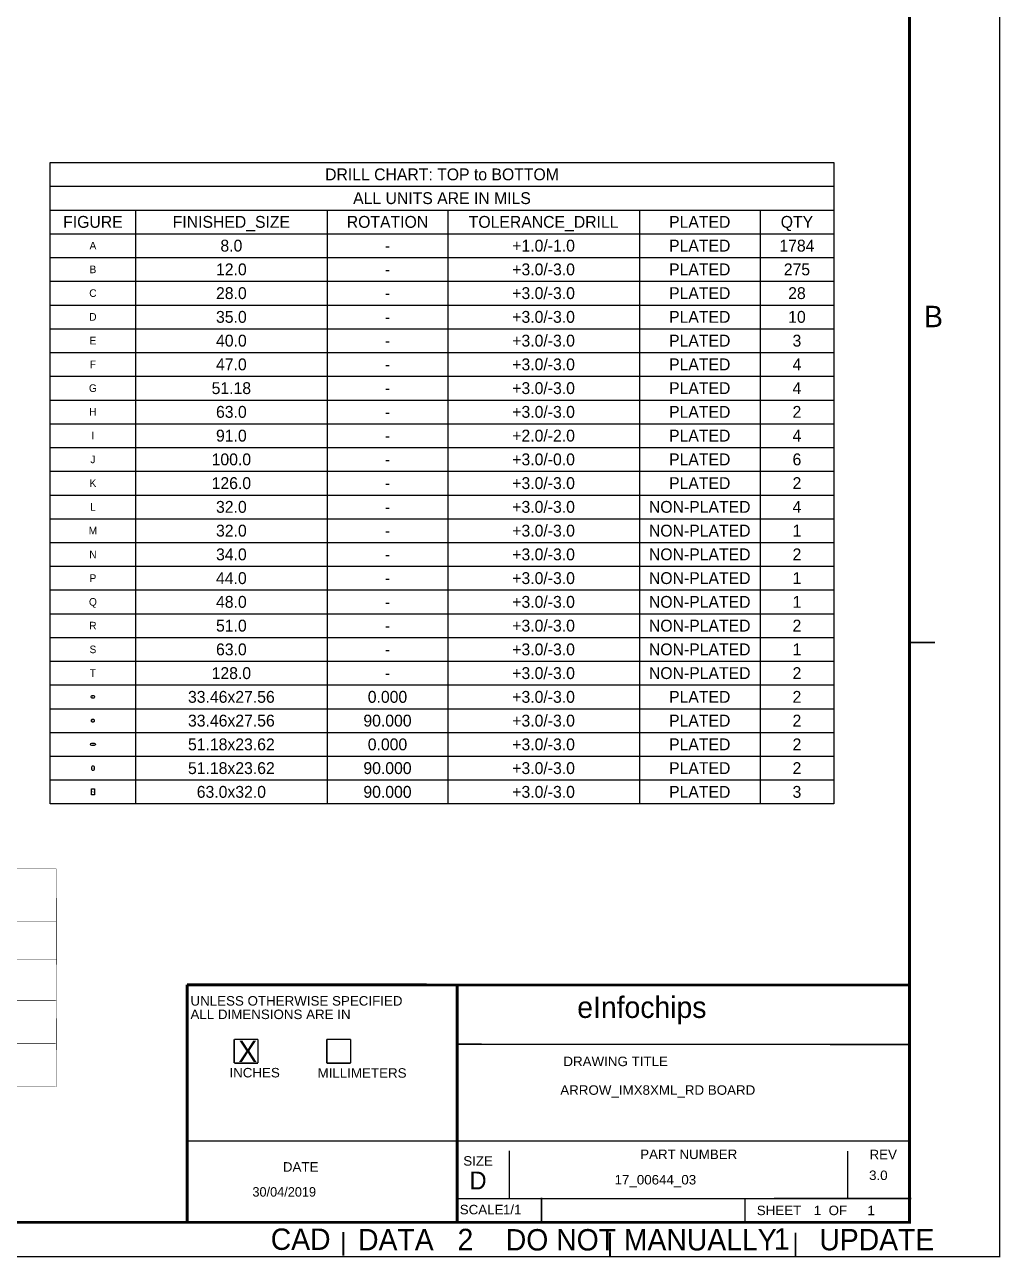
# Model space of a CAD drawing. Extents: x -467 to 397, y -239 to 349.
# Drawn here: x 136.1 to 397, y -238.5 to 91.1 of the extents above; entities that cross this region are included whole.
import ezdxf
from ezdxf.enums import TextEntityAlignment as Align

# ---------------------------------------------------------------- set-up
doc = ezdxf.new("R2010")
doc.units = 0
doc.layers.add('FAB', color=9, linetype='CONTINUOUS')

# ---------------------------------------------------------------- blocks, each defined once
blk = doc.blocks.new('FIGURE_SQUARE')
blk.add_lwpolyline([(-0.5, -0.5), (-0.5, 0.5), (0.5, 0.5), (0.5, -0.5)], close=True)
blk = doc.blocks.new('FIGURE_OBLONG')
blk.add_lwpolyline([(-0.5, -0.125), (-0.5, 0.125), (-0.416, 0.375), (-0.25, 0.5), (0.25, 0.5), (0.416, 0.375), (0.5, 0.125), (0.5, -0.125), (0.416, -0.375), (0.25, -0.5), (-0.25, -0.5), (-0.416, -0.375)], close=True)

msp = doc.modelspace()

# ---------------------------------------------------------------- linework, layer by layer
at = {"layer": 'FAB'}
for points, const_width in [([(-466.835236, -238.303054), (396.764764, -238.303054), (396.764764, 348.436946), (-466.835236, 348.436946), (-466.835236, -238.303054)], 0.381), ([(372.656354, -229.142544), (-440.143646, -229.142544), (-440.143646, 332.197202), (372.656354, 332.197202), (372.656354, -229.142544)], 0.762), ([(373.116856, -74.105262), (379.466856, -74.105262)], 0.508), ([(144.526762, -134.645908), (-120.268238, -134.645908)], 0.127), ([(144.653508, -169.802048), (144.578578, -134.611872)], 0.127), ([(-120.185942, -148.690076), (144.609058, -148.690076)], 0.127), ([(-120.03405, -158.969202), (144.76095, -158.969202)], 0.127), ([(179.57927, -229.129844), (179.57927, -165.629844)], 0.762), ([(179.57927, -165.629844), (243.58727, -165.629844)], 0.762), ([(242.655852, -165.669976), (372.703852, -165.669976)], 0.762), ([(251.76607, -182.139844), (251.76607, -165.629844)], 0.762), ([(-120.338342, -169.822876), (144.653508, -169.822876)], 0.127), ([(-120.333262, -169.802048), (144.461738, -169.802048)], 0.127), ([(144.654778, -169.740072), (144.5514, -192.913)], 0.127), ([(144.653508, -169.822876), (144.653508, -169.802048)], 0.127), ([(198.50227, -180.234844), (192.15227, -180.234844)], 0.381), ([(192.15227, -180.234844), (192.15227, -186.584844)], 0.381), ([(198.50227, -186.584844), (198.50227, -180.234844)], 0.381), ([(223.26727, -180.234844), (216.91727, -180.234844)], 0.381), ([(216.91727, -180.234844), (216.91727, -186.584844)], 0.381), ([(223.26727, -186.584844), (223.26727, -180.234844)], 0.381), ([(251.76607, -210.333844), (251.76607, -181.631844)], 0.762), ([(-120.338342, -181.366414), (144.456658, -181.366414)], 0.127), ([(251.684282, -181.512464), (372.865142, -181.596538)], 0.381), ([(192.15227, -186.584844), (198.50227, -186.584844)], 0.381), ([(216.91727, -186.584844), (223.26727, -186.584844)], 0.381), ([(-120.338342, -192.909952), (144.456658, -192.909952)], 0.127), ([(179.512976, -207.397604), (243.012976, -207.397604)], 0.381), ([(242.829842, -207.392524), (372.877842, -207.392524)], 0.381), ([(251.76607, -222.779844), (251.76607, -210.079844)], 0.762), ([(265.679682, -222.685864), (265.679682, -209.985864)], 0.381), ([(356.175056, -222.729298), (356.175056, -210.029298)], 0.381), ([(251.76607, -229.129844), (251.76607, -222.779844)], 0.762), ([(251.735082, -222.787464), (373.12727, -222.779844)], 0.381), ([(274.29587, -228.901244), (274.29587, -222.551244)], 0.381), ([(328.67727, -229.129844), (328.67727, -222.779844)], 0.381), ([(221.309692, -231.738678), (221.309692, -238.088678)], 0.508), ([(292.59784, -231.879902), (292.59784, -238.229902)], 0.508), ([(342.212168, -231.899968), (342.212168, -238.249968)], 0.508)]:
    msp.add_lwpolyline(points, dxfattribs=dict(at, const_width=const_width))
msp.add_lwpolyline([(142.9766, -117.221), (142.9766, 54.229), (352.425, 54.229), (352.425, -117.221)], close=True, dxfattribs=at)
for points in [[(142.9766, 47.879), (352.425, 47.879)], [(142.9766, 41.529), (352.425, 41.529)], [(165.8112, 41.529), (165.8112, -117.221)], [(216.9922, 41.529), (216.9922, -117.221)], [(249.2756, 41.529), (249.2756, -117.221)], [(300.4566, 41.529), (300.4566, -117.221)], [(332.74, 41.529), (332.74, -117.221)], [(142.9766, 35.179), (352.425, 35.179)], [(142.9766, 28.829), (352.425, 28.829)], [(142.9766, 22.479), (352.425, 22.479)], [(142.9766, 16.129), (352.425, 16.129)], [(142.9766, 9.779), (352.425, 9.779)], [(142.9766, 3.429), (352.425, 3.429)], [(142.9766, -2.921), (352.425, -2.921)], [(142.9766, -9.271), (352.425, -9.271)], [(142.9766, -15.621), (352.425, -15.621)], [(142.9766, -21.971), (352.425, -21.971)], [(142.9766, -28.321), (352.425, -28.321)], [(142.9766, -34.671), (352.425, -34.671)], [(142.9766, -41.021), (352.425, -41.021)], [(142.9766, -47.371), (352.425, -47.371)], [(142.9766, -53.721), (352.425, -53.721)], [(142.9766, -60.071), (352.425, -60.071)], [(142.9766, -66.421), (352.425, -66.421)], [(142.9766, -72.771), (352.425, -72.771)], [(142.9766, -79.121), (352.425, -79.121)], [(142.9766, -85.471), (352.425, -85.471)], [(142.9766, -91.821), (352.425, -91.821)], [(142.9766, -98.171), (352.425, -98.171)], [(142.9766, -104.521), (352.425, -104.521)], [(142.9766, -110.871), (352.425, -110.871)]]:
    msp.add_lwpolyline(points, dxfattribs=at)

# ---------------------------------------------------------------- block references
for p, xscale, yscale in [((154.3939, -88.646), 0.849884, 0.700024), ((154.3939, -101.346), 1.299972, 0.599948)]:
    msp.add_blockref('FIGURE_OBLONG', p, dxfattribs=dict(at, xscale=xscale, yscale=yscale))
at = {"layer": 'FAB', "rotation": 90}
for name, p, xscale, yscale in [('FIGURE_OBLONG', (154.3939, -94.996), 0.849884, 0.700024), ('FIGURE_OBLONG', (154.3939, -107.696), 1.299972, 0.599948), ('FIGURE_SQUARE', (154.3939, -114.046), 1.6002, 0.8128)]:
    msp.add_blockref(name, p, dxfattribs=dict(at, xscale=xscale, yscale=yscale))

# ---------------------------------------------------------------- texts
at = {"layer": 'FAB', "width": 0.992}
for s, p in [('DRILL CHART: TOP to BOTTOM', (247.7008, 49.4665)), ('ALL UNITS ARE IN MILS', (247.7008, 43.1165)), ('FIGURE', (154.3939, 36.7665)), ('FINISHED_SIZE', (191.4017, 36.7665)), ('ROTATION', (233.1339, 36.7665)), ('TOLERANCE_DRILL', (274.8661, 36.7665)), ('PLATED', (316.5983, 36.7665)), ('QTY', (342.5825, 36.7665)), ('8.0', (191.4017, 30.4165)), ('+1.0/-1.0', (274.8661, 30.4165)), ('PLATED', (316.5983, 30.4165)), ('1784', (342.5825, 30.4165)), ('-', (233.1339, 30.4165)), ('12.0', (191.4017, 24.0665)), ('+3.0/-3.0', (274.8661, 24.0665)), ('PLATED', (316.5983, 24.0665)), ('275', (342.5825, 24.0665)), ('-', (233.1339, 24.0665)), ('28.0', (191.4017, 17.7165)), ('+3.0/-3.0', (274.8661, 17.7165)), ('PLATED', (316.5983, 17.7165)), ('28', (342.5825, 17.7165)), ('-', (233.1339, 17.7165)), ('35.0', (191.4017, 11.3665)), ('+3.0/-3.0', (274.8661, 11.3665)), ('PLATED', (316.5983, 11.3665)), ('10', (342.5825, 11.3665)), ('-', (233.1339, 11.3665)), ('40.0', (191.4017, 5.0165)), ('+3.0/-3.0', (274.8661, 5.0165)), ('PLATED', (316.5983, 5.0165)), ('3', (342.5825, 5.0165)), ('-', (233.1339, 5.0165)), ('47.0', (191.4017, -1.3335)), ('-', (233.1339, -1.3335)), ('+3.0/-3.0', (274.8661, -1.3335)), ('PLATED', (316.5983, -1.3335)), ('4', (342.5825, -1.3335)), ('51.18', (191.4017, -7.6835)), ('-', (233.1339, -7.6835)), ('+3.0/-3.0', (274.8661, -7.6835)), ('PLATED', (316.5983, -7.6835)), ('4', (342.5825, -7.6835)), ('63.0', (191.4017, -14.0335)), ('-', (233.1339, -14.0335)), ('+3.0/-3.0', (274.8661, -14.0335)), ('PLATED', (316.5983, -14.0335)), ('2', (342.5825, -14.0335)), ('91.0', (191.4017, -20.3835)), ('-', (233.1339, -20.3835)), ('+2.0/-2.0', (274.8661, -20.3835)), ('PLATED', (316.5983, -20.3835)), ('4', (342.5825, -20.3835)), ('100.0', (191.4017, -26.7335)), ('-', (233.1339, -26.7335)), ('+3.0/-0.0', (274.8661, -26.7335)), ('PLATED', (316.5983, -26.7335)), ('6', (342.5825, -26.7335)), ('126.0', (191.4017, -33.0835)), ('-', (233.1339, -33.0835)), ('+3.0/-3.0', (274.8661, -33.0835)), ('PLATED', (316.5983, -33.0835)), ('2', (342.5825, -33.0835)), ('32.0', (191.4017, -39.4335)), ('+3.0/-3.0', (274.8661, -39.4335)), ('NON-PLATED', (316.5983, -39.4335)), ('-', (233.1339, -39.4335)), ('4', (342.5825, -39.4335)), ('32.0', (191.4017, -45.7835)), ('+3.0/-3.0', (274.8661, -45.7835)), ('NON-PLATED', (316.5983, -45.7835)), ('1', (342.5825, -45.7835)), ('-', (233.1339, -45.7835)), ('34.0', (191.4017, -52.1335)), ('+3.0/-3.0', (274.8661, -52.1335)), ('NON-PLATED', (316.5983, -52.1335)), ('2', (342.5825, -52.1335)), ('-', (233.1339, -52.1335)), ('44.0', (191.4017, -58.4835)), ('+3.0/-3.0', (274.8661, -58.4835)), ('NON-PLATED', (316.5983, -58.4835)), ('1', (342.5825, -58.4835)), ('-', (233.1339, -58.4835)), ('48.0', (191.4017, -64.8335)), ('+3.0/-3.0', (274.8661, -64.8335)), ('NON-PLATED', (316.5983, -64.8335)), ('1', (342.5825, -64.8335)), ('-', (233.1339, -64.8335)), ('51.0', (191.4017, -71.1835)), ('+3.0/-3.0', (274.8661, -71.1835)), ('NON-PLATED', (316.5983, -71.1835)), ('2', (342.5825, -71.1835)), ('-', (233.1339, -71.1835)), ('63.0', (191.4017, -77.5335)), ('+3.0/-3.0', (274.8661, -77.5335)), ('NON-PLATED', (316.5983, -77.5335)), ('1', (342.5825, -77.5335)), ('-', (233.1339, -77.5335)), ('128.0', (191.4017, -83.8835)), ('+3.0/-3.0', (274.8661, -83.8835)), ('NON-PLATED', (316.5983, -83.8835)), ('2', (342.5825, -83.8835)), ('-', (233.1339, -83.8835)), ('33.46x27.56', (191.4017, -90.2335)), ('0.000', (233.1339, -90.2335)), ('+3.0/-3.0', (274.8661, -90.2335)), ('PLATED', (316.5983, -90.2335)), ('2', (342.5825, -90.2335)), ('33.46x27.56', (191.4017, -96.5835)), ('90.000', (233.1339, -96.5835)), ('+3.0/-3.0', (274.8661, -96.5835)), ('PLATED', (316.5983, -96.5835)), ('2', (342.5825, -96.5835)), ('51.18x23.62', (191.4017, -102.9335)), ('0.000', (233.1339, -102.9335)), ('+3.0/-3.0', (274.8661, -102.9335)), ('PLATED', (316.5983, -102.9335)), ('2', (342.5825, -102.9335)), ('51.18x23.62', (191.4017, -109.2835)), ('90.000', (233.1339, -109.2835)), ('+3.0/-3.0', (274.8661, -109.2835)), ('PLATED', (316.5983, -109.2835)), ('2', (342.5825, -109.2835)), ('63.0x32.0', (191.4017, -115.6335)), ('90.000', (233.1339, -115.6335)), ('+3.0/-3.0', (274.8661, -115.6335)), ('PLATED', (316.5983, -115.6335)), ('3', (342.5825, -115.6335))]:
    msp.add_text(s, height=3.175, dxfattribs=at).set_placement(p, align=Align.CENTER)
at = {"layer": 'FAB'}
for s, height, p in [('A', 2.032, (154.3939, 32.004)), ('B', 2.032, (154.3939, 25.654)), ('C', 2.032, (154.3939, 19.304)), ('D', 2.032, (154.3939, 12.954)), ('E', 2.032, (154.3939, 6.604)), ('F', 2.032, (154.3939, 0.254)), ('G', 2.032, (154.3939, -6.096)), ('H', 2.032, (154.3939, -12.446)), ('I', 2.032, (154.3939, -18.796)), ('J', 2.032, (154.3939, -25.146)), ('K', 2.032, (154.3939, -31.496)), ('L', 2.032, (154.3939, -37.846)), ('M', 2.032, (154.3939, -44.196)), ('N', 2.032, (154.3939, -50.546)), ('P', 2.032, (154.3939, -56.896)), ('Q', 2.032, (154.3939, -63.246)), ('R', 2.032, (154.3939, -69.596)), ('S', 2.032, (154.3939, -75.946)), ('T', 2.032, (154.3939, -82.296)), ('U', 0.350012, (154.3939, -88.646)), ('U', 0.350012, (154.3939, -94.996)), ('V', 0.299974, (154.3939, -101.346)), ('V', 0.299974, (154.3939, -107.696)), ('W', 0.4064, (154.3939, -114.046))]:
    msp.add_text(s, height=height, dxfattribs=at).set_placement(p, align=Align.MIDDLE_CENTER)
for s, height, width, p in [('B', 5.715, 0.991111, (376.56897, 10.198608)), ('UNLESS OTHERWISE SPECIFIED', 2.54, 1.05, (180.46827, -171.192444)), ('eInfochips', 5.715, 0.991111, (283.868876, -174.493682)), ('ALL DIMENSIONS ARE IN', 2.54, 1.05, (180.46827, -174.799244)), ('X', 5.715, 0.991111, (193.2559, -186.2963)), ('INCHES', 2.54, 1.05, (190.88227, -190.394844)), ('DRAWING TITLE', 2.54, 1.05, (280.157682, -187.379864)), ('MILLIMETERS', 2.54, 1.05, (214.447882, -190.478664)), ('ARROW_IMX8XML_RD BOARD', 2.54, 1.05, (279.326848, -195.044568)), ('PART NUMBER', 2.54, 1.05, (300.680882, -212.221064)), ('REV', 2.54, 1.05, (361.983782, -212.267038)), ('DATE', 2.54, 1.05, (205.16469, -215.592152)), ('SIZE', 2.54, 1.05, (253.39167, -213.991444)), ('17_00644_03', 2.54, 1.05, (293.833296, -219.021406)), ('3.0', 2.54, 1.05, (361.862878, -217.83294)), ('SCALE', 2.54, 1.05, (252.445266, -227.001578)), (' 1/1', 2.54, 1.05, (262.99287, -226.996244)), ('SHEET', 2.54, 1.05, (331.85227, -227.224844)), ('1  OF', 2.54, 1.05, (347.09227, -227.224844)), ('1', 2.54, 1.05, (361.42422, -227.230178)), ('CAD', 5.715, 0.991111, (201.927968, -236.506766)), ('1', 5.715, 0.991111, (336.3976, -236.425994)), ('DATA', 5.715, 0.991111, (225.280728, -236.62767)), ('2', 5.715, 0.991111, (251.86005, -236.587284)), ('DO NOT MANUALLY', 5.715, 0.991111, (264.766806, -236.668056)), ('UPDATE', 5.715, 0.991111, (348.57817, -236.62767))]:
    msp.add_text(s, height=height, dxfattribs=dict(at, width=width)).set_placement(p)
msp.add_text('D', height=4.7752, dxfattribs=at).set_placement((257.32867, -220.341444), align=Align.CENTER)
msp.add_text('30/04/2019', height=2.54, dxfattribs=at).set_placement((197.033642, -222.27159))

doc.saveas('drawing.dxf')
